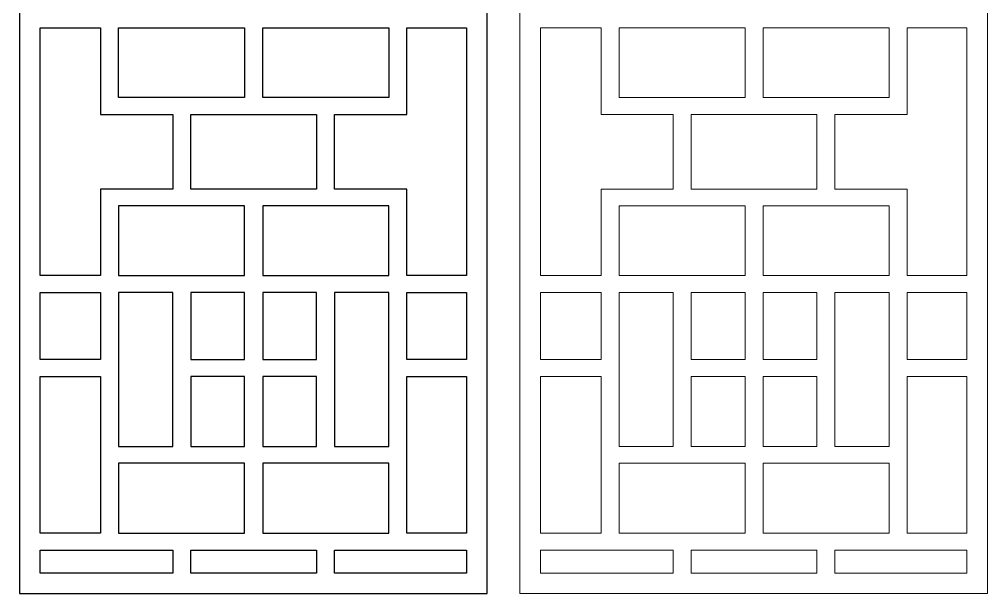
# Model space of a CAD drawing. Header units: centimetres. Extents: x -9.7 to 9.4, y -13.1 to 12.7.
# Drawn here: x -9.73 to 9.39, y -13.14 to -1.8 of the extents above; entities that cross this region are included whole.
import ezdxf

# ---------------------------------------------------------------- set-up
doc = ezdxf.new("R2010")
doc.units = ezdxf.units.CM
doc.header["$MEASUREMENT"] = 0
doc.layers.add('layer 1', color=7, linetype='Continuous')

msp = doc.modelspace()

# ---------------------------------------------------------------- linework, layer by layer
at = {"layer": 'layer 1', "color": 242}
for points, knots in [([(-9.72977, 12.74355), (-9.72977, 12.74355), (-0.49213, 12.74355), (-0.49213, 12.74355), (-0.49213, 12.74355), (-0.49213, 12.74355), (-0.49213, 12.60523), (-0.49213, 12.60523), (-0.49213, 12.60523), (-0.49213, 12.60523), (-0.49213, -12.88596), (-0.49213, -12.88596), (-0.49213, -12.88596), (-0.49213, -12.88596), (-0.49213, -13.14049), (-0.49213, -13.14049), (-0.49213, -13.14049), (-0.49213, -13.14049), (-9.72977, -13.14049), (-9.72977, -13.14049), (-9.72977, -13.14049), (-9.72977, -13.14049), (-9.72977, -12.88596), (-9.72977, -12.88596), (-9.72977, -12.88596), (-9.72977, -12.88596), (-9.72977, 12.60523), (-9.72977, 12.60523), (-9.72977, 12.60523), (-9.72977, 12.60523), (-9.72977, 12.74355), (-9.72977, 12.74355)], [0, 0, 0, 0, 0.11111111, 0.11111111, 0.11111111, 0.11111111, 0.22222222, 0.22222222, 0.22222222, 0.22222222, 0.33333333, 0.33333333, 0.33333333, 0.33333333, 0.44444444, 0.44444444, 0.44444444, 0.44444444, 0.55555556, 0.55555556, 0.55555556, 0.55555556, 0.66666667, 0.66666667, 0.66666667, 0.66666667, 0.77777778, 0.77777778, 0.77777778, 0.77777778, 1, 1, 1, 1]), ([(-9.32206, -6.85807), (-9.32206, -6.85807), (-8.12637, -6.85807), (-8.12637, -6.85807), (-8.12637, -6.85807), (-8.12637, -6.85807), (-8.12637, -5.14686), (-8.12637, -5.14686), (-8.12637, -5.14686), (-8.12637, -5.14686), (-7.89769, -5.14686), (-7.89769, -5.14686), (-7.89769, -5.14686), (-7.89769, -5.14686), (-7.76996, -5.14686), (-7.76996, -5.14686), (-7.76996, -5.14686), (-7.76996, -5.14686), (-6.69964, -5.14686), (-6.69964, -5.14686), (-6.69964, -5.14686), (-6.69964, -5.14686), (-6.69964, -3.67321), (-6.69964, -3.67321), (-6.69964, -3.67321), (-6.69964, -3.67321), (-7.76996, -3.67321), (-7.76996, -3.67321), (-7.76996, -3.67321), (-7.76996, -3.67321), (-7.89769, -3.67321), (-7.89769, -3.67321), (-7.89769, -3.67321), (-7.89769, -3.67321), (-8.12637, -3.67321), (-8.12637, -3.67321), (-8.12637, -3.67321), (-8.12637, -3.67321), (-8.12637, -1.96199), (-8.12637, -1.96199), (-8.12637, -1.96199), (-8.12637, -1.96199), (-9.32206, -1.96199), (-9.32206, -1.96199), (-9.32206, -1.96199), (-9.32206, -1.96199), (-9.32206, -6.85807), (-9.32206, -6.85807)], [0, 0, 0, 0, 0.07692308, 0.07692308, 0.07692308, 0.07692308, 0.15384615, 0.15384615, 0.15384615, 0.15384615, 0.23076923, 0.23076923, 0.23076923, 0.23076923, 0.30769231, 0.30769231, 0.30769231, 0.30769231, 0.38461538, 0.38461538, 0.38461538, 0.38461538, 0.46153846, 0.46153846, 0.46153846, 0.46153846, 0.53846154, 0.53846154, 0.53846154, 0.53846154, 0.61538462, 0.61538462, 0.61538462, 0.61538462, 0.69230769, 0.69230769, 0.69230769, 0.69230769, 0.76923077, 0.76923077, 0.76923077, 0.76923077, 0.84615385, 0.84615385, 0.84615385, 0.84615385, 1, 1, 1, 1]), ([(-5.28113, -3.34038), (-5.28113, -3.34038), (-5.28113, -1.96199), (-5.28113, -1.96199), (-5.28113, -1.96199), (-5.28113, -1.96199), (-7.76996, -1.96199), (-7.76996, -1.96199), (-7.76996, -1.96199), (-7.76996, -1.96199), (-7.76996, -3.34038), (-7.76996, -3.34038), (-7.76996, -3.34038), (-7.76996, -3.34038), (-5.28113, -3.34038), (-5.28113, -3.34038)], [0, 0, 0, 0, 0.2, 0.2, 0.2, 0.2, 0.4, 0.4, 0.4, 0.4, 0.6, 0.6, 0.6, 0.6, 1, 1, 1, 1]), ([(-2.43593, -3.34038), (-2.43593, -3.34038), (-2.43593, -1.96199), (-2.43593, -1.96199), (-2.43593, -1.96199), (-2.43593, -1.96199), (-4.92477, -1.96199), (-4.92477, -1.96199), (-4.92477, -1.96199), (-4.92477, -1.96199), (-4.92477, -3.34038), (-4.92477, -3.34038), (-4.92477, -3.34038), (-4.92477, -3.34038), (-2.43593, -3.34038), (-2.43593, -3.34038)], [0, 0, 0, 0, 0.2, 0.2, 0.2, 0.2, 0.4, 0.4, 0.4, 0.4, 0.6, 0.6, 0.6, 0.6, 1, 1, 1, 1]), ([(-0.89984, -1.96199), (-0.89984, -1.96199), (-2.07952, -1.96199), (-2.07952, -1.96199), (-2.07952, -1.96199), (-2.07952, -1.96199), (-2.07952, -3.67321), (-2.07952, -3.67321), (-2.07952, -3.67321), (-2.07952, -3.67321), (-2.13211, -3.67321), (-2.13211, -3.67321), (-2.13211, -3.67321), (-2.13211, -3.67321), (-2.43593, -3.67321), (-2.43593, -3.67321), (-2.43593, -3.67321), (-2.43593, -3.67321), (-3.5062, -3.67321), (-3.5062, -3.67321), (-3.5062, -3.67321), (-3.5062, -3.67321), (-3.5062, -5.14686), (-3.5062, -5.14686), (-3.5062, -5.14686), (-3.5062, -5.14686), (-2.43593, -5.14686), (-2.43593, -5.14686), (-2.43593, -5.14686), (-2.43593, -5.14686), (-2.13211, -5.14686), (-2.13211, -5.14686), (-2.13211, -5.14686), (-2.13211, -5.14686), (-2.07952, -5.14686), (-2.07952, -5.14686), (-2.07952, -5.14686), (-2.07952, -5.14686), (-2.07952, -6.85807), (-2.07952, -6.85807), (-2.07952, -6.85807), (-2.07952, -6.85807), (-0.89984, -6.85807), (-0.89984, -6.85807), (-0.89984, -6.85807), (-0.89984, -6.85807), (-0.89984, -1.96199), (-0.89984, -1.96199)], [0, 0, 0, 0, 0.07692308, 0.07692308, 0.07692308, 0.07692308, 0.15384615, 0.15384615, 0.15384615, 0.15384615, 0.23076923, 0.23076923, 0.23076923, 0.23076923, 0.30769231, 0.30769231, 0.30769231, 0.30769231, 0.38461538, 0.38461538, 0.38461538, 0.38461538, 0.46153846, 0.46153846, 0.46153846, 0.46153846, 0.53846154, 0.53846154, 0.53846154, 0.53846154, 0.61538462, 0.61538462, 0.61538462, 0.61538462, 0.69230769, 0.69230769, 0.69230769, 0.69230769, 0.76923077, 0.76923077, 0.76923077, 0.76923077, 0.84615385, 0.84615385, 0.84615385, 0.84615385, 1, 1, 1, 1]), ([(-3.86261, -5.14686), (-3.86261, -5.14686), (-3.86261, -3.67321), (-3.86261, -3.67321), (-3.86261, -3.67321), (-3.86261, -3.67321), (-4.92477, -3.67321), (-4.92477, -3.67321), (-4.92477, -3.67321), (-4.92477, -3.67321), (-5.28113, -3.67321), (-5.28113, -3.67321), (-5.28113, -3.67321), (-5.28113, -3.67321), (-6.34323, -3.67321), (-6.34323, -3.67321), (-6.34323, -3.67321), (-6.34323, -3.67321), (-6.34323, -5.14686), (-6.34323, -5.14686), (-6.34323, -5.14686), (-6.34323, -5.14686), (-5.28113, -5.14686), (-5.28113, -5.14686), (-5.28113, -5.14686), (-5.28113, -5.14686), (-4.92477, -5.14686), (-4.92477, -5.14686), (-4.92477, -5.14686), (-4.92477, -5.14686), (-3.86261, -5.14686), (-3.86261, -5.14686)], [0, 0, 0, 0, 0.11111111, 0.11111111, 0.11111111, 0.11111111, 0.22222222, 0.22222222, 0.22222222, 0.22222222, 0.33333333, 0.33333333, 0.33333333, 0.33333333, 0.44444444, 0.44444444, 0.44444444, 0.44444444, 0.55555556, 0.55555556, 0.55555556, 0.55555556, 0.66666667, 0.66666667, 0.66666667, 0.66666667, 0.77777778, 0.77777778, 0.77777778, 0.77777778, 1, 1, 1, 1]), ([(-5.28113, -5.47968), (-5.28113, -5.47968), (-5.28113, -6.85807), (-5.28113, -6.85807), (-5.28113, -6.85807), (-5.28113, -6.85807), (-7.76996, -6.85807), (-7.76996, -6.85807), (-7.76996, -6.85807), (-7.76996, -6.85807), (-7.76996, -5.47968), (-7.76996, -5.47968), (-7.76996, -5.47968), (-7.76996, -5.47968), (-5.28113, -5.47968), (-5.28113, -5.47968)], [0, 0, 0, 0, 0.2, 0.2, 0.2, 0.2, 0.4, 0.4, 0.4, 0.4, 0.6, 0.6, 0.6, 0.6, 1, 1, 1, 1]), ([(-2.43593, -5.47968), (-2.43593, -5.47968), (-2.43593, -6.85807), (-2.43593, -6.85807), (-2.43593, -6.85807), (-2.43593, -6.85807), (-4.92477, -6.85807), (-4.92477, -6.85807), (-4.92477, -6.85807), (-4.92477, -6.85807), (-4.92477, -5.47968), (-4.92477, -5.47968), (-4.92477, -5.47968), (-4.92477, -5.47968), (-2.43593, -5.47968), (-2.43593, -5.47968)], [0, 0, 0, 0, 0.2, 0.2, 0.2, 0.2, 0.4, 0.4, 0.4, 0.4, 0.6, 0.6, 0.6, 0.6, 1, 1, 1, 1]), ([(-9.32206, -8.51806), (-9.32206, -8.51806), (-8.12637, -8.51806), (-8.12637, -8.51806), (-8.12637, -8.51806), (-8.12637, -8.51806), (-8.12637, -7.1909), (-8.12637, -7.1909), (-8.12637, -7.1909), (-8.12637, -7.1909), (-9.32206, -7.1909), (-9.32206, -7.1909), (-9.32206, -7.1909), (-9.32206, -7.1909), (-9.32206, -8.51806), (-9.32206, -8.51806)], [0, 0, 0, 0, 0.2, 0.2, 0.2, 0.2, 0.4, 0.4, 0.4, 0.4, 0.6, 0.6, 0.6, 0.6, 1, 1, 1, 1]), ([(-6.69964, -10.23246), (-6.69964, -10.23246), (-7.76996, -10.23246), (-7.76996, -10.23246), (-7.76996, -10.23246), (-7.76996, -10.23246), (-7.76996, -7.1909), (-7.76996, -7.1909), (-7.76996, -7.1909), (-7.76996, -7.1909), (-6.69964, -7.1909), (-6.69964, -7.1909), (-6.69964, -7.1909), (-6.69964, -7.1909), (-6.69964, -10.23246), (-6.69964, -10.23246)], [0, 0, 0, 0, 0.2, 0.2, 0.2, 0.2, 0.4, 0.4, 0.4, 0.4, 0.6, 0.6, 0.6, 0.6, 1, 1, 1, 1]), ([(-5.28113, -8.51806), (-5.28113, -8.51806), (-6.34323, -8.51806), (-6.34323, -8.51806), (-6.34323, -8.51806), (-6.34323, -8.51806), (-6.34323, -7.1909), (-6.34323, -7.1909), (-6.34323, -7.1909), (-6.34323, -7.1909), (-5.28113, -7.1909), (-5.28113, -7.1909), (-5.28113, -7.1909), (-5.28113, -7.1909), (-5.28113, -8.51806), (-5.28113, -8.51806)], [0, 0, 0, 0, 0.2, 0.2, 0.2, 0.2, 0.4, 0.4, 0.4, 0.4, 0.6, 0.6, 0.6, 0.6, 1, 1, 1, 1]), ([(-3.86261, -8.51806), (-3.86261, -8.51806), (-4.92477, -8.51806), (-4.92477, -8.51806), (-4.92477, -8.51806), (-4.92477, -8.51806), (-4.92477, -7.1909), (-4.92477, -7.1909), (-4.92477, -7.1909), (-4.92477, -7.1909), (-3.86261, -7.1909), (-3.86261, -7.1909), (-3.86261, -7.1909), (-3.86261, -7.1909), (-3.86261, -8.51806), (-3.86261, -8.51806)], [0, 0, 0, 0, 0.2, 0.2, 0.2, 0.2, 0.4, 0.4, 0.4, 0.4, 0.6, 0.6, 0.6, 0.6, 1, 1, 1, 1]), ([(-2.43593, -10.23246), (-2.43593, -10.23246), (-3.5062, -10.23246), (-3.5062, -10.23246), (-3.5062, -10.23246), (-3.5062, -10.23246), (-3.5062, -7.1909), (-3.5062, -7.1909), (-3.5062, -7.1909), (-3.5062, -7.1909), (-2.43593, -7.1909), (-2.43593, -7.1909), (-2.43593, -7.1909), (-2.43593, -7.1909), (-2.43593, -10.23246), (-2.43593, -10.23246)], [0, 0, 0, 0, 0.2, 0.2, 0.2, 0.2, 0.4, 0.4, 0.4, 0.4, 0.6, 0.6, 0.6, 0.6, 1, 1, 1, 1]), ([(-0.89984, -7.1909), (-0.89984, -7.1909), (-2.07952, -7.1909), (-2.07952, -7.1909), (-2.07952, -7.1909), (-2.07952, -7.1909), (-2.07952, -8.51806), (-2.07952, -8.51806), (-2.07952, -8.51806), (-2.07952, -8.51806), (-0.89984, -8.51806), (-0.89984, -8.51806), (-0.89984, -8.51806), (-0.89984, -8.51806), (-0.89984, -7.1909), (-0.89984, -7.1909)], [0, 0, 0, 0, 0.2, 0.2, 0.2, 0.2, 0.4, 0.4, 0.4, 0.4, 0.6, 0.6, 0.6, 0.6, 1, 1, 1, 1]), ([(-9.32206, -11.9488), (-9.32206, -11.9488), (-8.12637, -11.9488), (-8.12637, -11.9488), (-8.12637, -11.9488), (-8.12637, -11.9488), (-8.12637, -8.85083), (-8.12637, -8.85083), (-8.12637, -8.85083), (-8.12637, -8.85083), (-9.32206, -8.85083), (-9.32206, -8.85083), (-9.32206, -8.85083), (-9.32206, -8.85083), (-9.32206, -11.9488), (-9.32206, -11.9488)], [0, 0, 0, 0, 0.2, 0.2, 0.2, 0.2, 0.4, 0.4, 0.4, 0.4, 0.6, 0.6, 0.6, 0.6, 1, 1, 1, 1]), ([(-5.28113, -10.23246), (-5.28113, -10.23246), (-6.34323, -10.23246), (-6.34323, -10.23246), (-6.34323, -10.23246), (-6.34323, -10.23246), (-6.34323, -8.85083), (-6.34323, -8.85083), (-6.34323, -8.85083), (-6.34323, -8.85083), (-5.28113, -8.85083), (-5.28113, -8.85083), (-5.28113, -8.85083), (-5.28113, -8.85083), (-5.28113, -10.23246), (-5.28113, -10.23246)], [0, 0, 0, 0, 0.2, 0.2, 0.2, 0.2, 0.4, 0.4, 0.4, 0.4, 0.6, 0.6, 0.6, 0.6, 1, 1, 1, 1]), ([(-3.86261, -10.23246), (-3.86261, -10.23246), (-4.92477, -10.23246), (-4.92477, -10.23246), (-4.92477, -10.23246), (-4.92477, -10.23246), (-4.92477, -8.85083), (-4.92477, -8.85083), (-4.92477, -8.85083), (-4.92477, -8.85083), (-3.86261, -8.85083), (-3.86261, -8.85083), (-3.86261, -8.85083), (-3.86261, -8.85083), (-3.86261, -10.23246), (-3.86261, -10.23246)], [0, 0, 0, 0, 0.2, 0.2, 0.2, 0.2, 0.4, 0.4, 0.4, 0.4, 0.6, 0.6, 0.6, 0.6, 1, 1, 1, 1]), ([(-0.89984, -8.85083), (-0.89984, -8.85083), (-2.07952, -8.85083), (-2.07952, -8.85083), (-2.07952, -8.85083), (-2.07952, -8.85083), (-2.07952, -11.9488), (-2.07952, -11.9488), (-2.07952, -11.9488), (-2.07952, -11.9488), (-0.89984, -11.9488), (-0.89984, -11.9488), (-0.89984, -11.9488), (-0.89984, -11.9488), (-0.89984, -8.85083), (-0.89984, -8.85083)], [0, 0, 0, 0, 0.2, 0.2, 0.2, 0.2, 0.4, 0.4, 0.4, 0.4, 0.6, 0.6, 0.6, 0.6, 1, 1, 1, 1]), ([(-7.76996, -10.56529), (-7.76996, -10.56529), (-5.28113, -10.56529), (-5.28113, -10.56529), (-5.28113, -10.56529), (-5.28113, -10.56529), (-5.28113, -11.9488), (-5.28113, -11.9488), (-5.28113, -11.9488), (-5.28113, -11.9488), (-7.76996, -11.9488), (-7.76996, -11.9488), (-7.76996, -11.9488), (-7.76996, -11.9488), (-7.76996, -10.56529), (-7.76996, -10.56529)], [0, 0, 0, 0, 0.2, 0.2, 0.2, 0.2, 0.4, 0.4, 0.4, 0.4, 0.6, 0.6, 0.6, 0.6, 1, 1, 1, 1]), ([(-4.92477, -10.56529), (-4.92477, -10.56529), (-2.43593, -10.56529), (-2.43593, -10.56529), (-2.43593, -10.56529), (-2.43593, -10.56529), (-2.43593, -11.9488), (-2.43593, -11.9488), (-2.43593, -11.9488), (-2.43593, -11.9488), (-4.92477, -11.9488), (-4.92477, -11.9488), (-4.92477, -11.9488), (-4.92477, -11.9488), (-4.92477, -10.56529), (-4.92477, -10.56529)], [0, 0, 0, 0, 0.2, 0.2, 0.2, 0.2, 0.4, 0.4, 0.4, 0.4, 0.6, 0.6, 0.6, 0.6, 1, 1, 1, 1]), ([(-6.69964, -12.73277), (-6.69964, -12.73277), (-6.69964, -12.28157), (-6.69964, -12.28157), (-6.69964, -12.28157), (-6.69964, -12.28157), (-9.32206, -12.28157), (-9.32206, -12.28157), (-9.32206, -12.28157), (-9.32206, -12.28157), (-9.32206, -12.73277), (-9.32206, -12.73277), (-9.32206, -12.73277), (-9.32206, -12.73277), (-6.69964, -12.73277), (-6.69964, -12.73277)], [0, 0, 0, 0, 0.2, 0.2, 0.2, 0.2, 0.4, 0.4, 0.4, 0.4, 0.6, 0.6, 0.6, 0.6, 1, 1, 1, 1]), ([(-3.86261, -12.73277), (-3.86261, -12.73277), (-3.86261, -12.28157), (-3.86261, -12.28157), (-3.86261, -12.28157), (-3.86261, -12.28157), (-6.34323, -12.28157), (-6.34323, -12.28157), (-6.34323, -12.28157), (-6.34323, -12.28157), (-6.34323, -12.73277), (-6.34323, -12.73277), (-6.34323, -12.73277), (-6.34323, -12.73277), (-3.86261, -12.73277), (-3.86261, -12.73277)], [0, 0, 0, 0, 0.2, 0.2, 0.2, 0.2, 0.4, 0.4, 0.4, 0.4, 0.6, 0.6, 0.6, 0.6, 1, 1, 1, 1]), ([(-0.89984, -12.28157), (-0.89984, -12.28157), (-3.5062, -12.28157), (-3.5062, -12.28157), (-3.5062, -12.28157), (-3.5062, -12.28157), (-3.5062, -12.73277), (-3.5062, -12.73277), (-3.5062, -12.73277), (-3.5062, -12.73277), (-0.89984, -12.73277), (-0.89984, -12.73277), (-0.89984, -12.73277), (-0.89984, -12.73277), (-0.89984, -12.28157), (-0.89984, -12.28157)], [0, 0, 0, 0, 0.2, 0.2, 0.2, 0.2, 0.4, 0.4, 0.4, 0.4, 0.6, 0.6, 0.6, 0.6, 1, 1, 1, 1])]:
    msp.add_open_spline(points, degree=3, knots=knots, dxfattribs=at)
at = {"layer": 'layer 1', "color": 177, "lineweight": 9}
for points, knots in [([(0.15175, 12.74355), (0.15175, 12.74355), (9.38939, 12.74355), (9.38939, 12.74355), (9.38939, 12.74355), (9.38939, 12.74355), (9.38939, 12.60523), (9.38939, 12.60523), (9.38939, 12.60523), (9.38939, 12.60523), (9.38939, -12.88596), (9.38939, -12.88596), (9.38939, -12.88596), (9.38939, -12.88596), (9.38939, -13.14049), (9.38939, -13.14049), (9.38939, -13.14049), (9.38939, -13.14049), (0.15175, -13.14049), (0.15175, -13.14049), (0.15175, -13.14049), (0.15175, -13.14049), (0.15175, -12.88596), (0.15175, -12.88596), (0.15175, -12.88596), (0.15175, -12.88596), (0.15175, 12.60523), (0.15175, 12.60523), (0.15175, 12.60523), (0.15175, 12.60523), (0.15175, 12.74355), (0.15175, 12.74355)], [0, 0, 0, 0, 0.11111111, 0.11111111, 0.11111111, 0.11111111, 0.22222222, 0.22222222, 0.22222222, 0.22222222, 0.33333333, 0.33333333, 0.33333333, 0.33333333, 0.44444444, 0.44444444, 0.44444444, 0.44444444, 0.55555556, 0.55555556, 0.55555556, 0.55555556, 0.66666667, 0.66666667, 0.66666667, 0.66666667, 0.77777778, 0.77777778, 0.77777778, 0.77777778, 1, 1, 1, 1]), ([(0.55946, -6.85807), (0.55946, -6.85807), (1.75515, -6.85807), (1.75515, -6.85807), (1.75515, -6.85807), (1.75515, -6.85807), (1.75515, -5.14686), (1.75515, -5.14686), (1.75515, -5.14686), (1.75515, -5.14686), (1.98383, -5.14686), (1.98383, -5.14686), (1.98383, -5.14686), (1.98383, -5.14686), (2.11156, -5.14686), (2.11156, -5.14686), (2.11156, -5.14686), (2.11156, -5.14686), (3.18188, -5.14686), (3.18188, -5.14686), (3.18188, -5.14686), (3.18188, -5.14686), (3.18188, -3.67321), (3.18188, -3.67321), (3.18188, -3.67321), (3.18188, -3.67321), (2.11156, -3.67321), (2.11156, -3.67321), (2.11156, -3.67321), (2.11156, -3.67321), (1.98383, -3.67321), (1.98383, -3.67321), (1.98383, -3.67321), (1.98383, -3.67321), (1.75515, -3.67321), (1.75515, -3.67321), (1.75515, -3.67321), (1.75515, -3.67321), (1.75515, -1.96199), (1.75515, -1.96199), (1.75515, -1.96199), (1.75515, -1.96199), (0.55946, -1.96199), (0.55946, -1.96199), (0.55946, -1.96199), (0.55946, -1.96199), (0.55946, -6.85807), (0.55946, -6.85807)], [0, 0, 0, 0, 0.07692308, 0.07692308, 0.07692308, 0.07692308, 0.15384615, 0.15384615, 0.15384615, 0.15384615, 0.23076923, 0.23076923, 0.23076923, 0.23076923, 0.30769231, 0.30769231, 0.30769231, 0.30769231, 0.38461538, 0.38461538, 0.38461538, 0.38461538, 0.46153846, 0.46153846, 0.46153846, 0.46153846, 0.53846154, 0.53846154, 0.53846154, 0.53846154, 0.61538462, 0.61538462, 0.61538462, 0.61538462, 0.69230769, 0.69230769, 0.69230769, 0.69230769, 0.76923077, 0.76923077, 0.76923077, 0.76923077, 0.84615385, 0.84615385, 0.84615385, 0.84615385, 1, 1, 1, 1]), ([(4.60039, -3.34038), (4.60039, -3.34038), (4.60039, -1.96199), (4.60039, -1.96199), (4.60039, -1.96199), (4.60039, -1.96199), (2.11156, -1.96199), (2.11156, -1.96199), (2.11156, -1.96199), (2.11156, -1.96199), (2.11156, -3.34038), (2.11156, -3.34038), (2.11156, -3.34038), (2.11156, -3.34038), (4.60039, -3.34038), (4.60039, -3.34038)], [0, 0, 0, 0, 0.2, 0.2, 0.2, 0.2, 0.4, 0.4, 0.4, 0.4, 0.6, 0.6, 0.6, 0.6, 1, 1, 1, 1]), ([(7.44559, -3.34038), (7.44559, -3.34038), (7.44559, -1.96199), (7.44559, -1.96199), (7.44559, -1.96199), (7.44559, -1.96199), (4.95675, -1.96199), (4.95675, -1.96199), (4.95675, -1.96199), (4.95675, -1.96199), (4.95675, -3.34038), (4.95675, -3.34038), (4.95675, -3.34038), (4.95675, -3.34038), (7.44559, -3.34038), (7.44559, -3.34038)], [0, 0, 0, 0, 0.2, 0.2, 0.2, 0.2, 0.4, 0.4, 0.4, 0.4, 0.6, 0.6, 0.6, 0.6, 1, 1, 1, 1]), ([(8.98168, -1.96199), (8.98168, -1.96199), (7.802, -1.96199), (7.802, -1.96199), (7.802, -1.96199), (7.802, -1.96199), (7.802, -3.67321), (7.802, -3.67321), (7.802, -3.67321), (7.802, -3.67321), (7.74941, -3.67321), (7.74941, -3.67321), (7.74941, -3.67321), (7.74941, -3.67321), (7.44559, -3.67321), (7.44559, -3.67321), (7.44559, -3.67321), (7.44559, -3.67321), (6.37532, -3.67321), (6.37532, -3.67321), (6.37532, -3.67321), (6.37532, -3.67321), (6.37532, -5.14686), (6.37532, -5.14686), (6.37532, -5.14686), (6.37532, -5.14686), (7.44559, -5.14686), (7.44559, -5.14686), (7.44559, -5.14686), (7.44559, -5.14686), (7.74941, -5.14686), (7.74941, -5.14686), (7.74941, -5.14686), (7.74941, -5.14686), (7.802, -5.14686), (7.802, -5.14686), (7.802, -5.14686), (7.802, -5.14686), (7.802, -6.85807), (7.802, -6.85807), (7.802, -6.85807), (7.802, -6.85807), (8.98168, -6.85807), (8.98168, -6.85807), (8.98168, -6.85807), (8.98168, -6.85807), (8.98168, -1.96199), (8.98168, -1.96199)], [0, 0, 0, 0, 0.07692308, 0.07692308, 0.07692308, 0.07692308, 0.15384615, 0.15384615, 0.15384615, 0.15384615, 0.23076923, 0.23076923, 0.23076923, 0.23076923, 0.30769231, 0.30769231, 0.30769231, 0.30769231, 0.38461538, 0.38461538, 0.38461538, 0.38461538, 0.46153846, 0.46153846, 0.46153846, 0.46153846, 0.53846154, 0.53846154, 0.53846154, 0.53846154, 0.61538462, 0.61538462, 0.61538462, 0.61538462, 0.69230769, 0.69230769, 0.69230769, 0.69230769, 0.76923077, 0.76923077, 0.76923077, 0.76923077, 0.84615385, 0.84615385, 0.84615385, 0.84615385, 1, 1, 1, 1]), ([(6.01891, -5.14686), (6.01891, -5.14686), (6.01891, -3.67321), (6.01891, -3.67321), (6.01891, -3.67321), (6.01891, -3.67321), (4.95675, -3.67321), (4.95675, -3.67321), (4.95675, -3.67321), (4.95675, -3.67321), (4.60039, -3.67321), (4.60039, -3.67321), (4.60039, -3.67321), (4.60039, -3.67321), (3.53829, -3.67321), (3.53829, -3.67321), (3.53829, -3.67321), (3.53829, -3.67321), (3.53829, -5.14686), (3.53829, -5.14686), (3.53829, -5.14686), (3.53829, -5.14686), (4.60039, -5.14686), (4.60039, -5.14686), (4.60039, -5.14686), (4.60039, -5.14686), (4.95675, -5.14686), (4.95675, -5.14686), (4.95675, -5.14686), (4.95675, -5.14686), (6.01891, -5.14686), (6.01891, -5.14686)], [0, 0, 0, 0, 0.11111111, 0.11111111, 0.11111111, 0.11111111, 0.22222222, 0.22222222, 0.22222222, 0.22222222, 0.33333333, 0.33333333, 0.33333333, 0.33333333, 0.44444444, 0.44444444, 0.44444444, 0.44444444, 0.55555556, 0.55555556, 0.55555556, 0.55555556, 0.66666667, 0.66666667, 0.66666667, 0.66666667, 0.77777778, 0.77777778, 0.77777778, 0.77777778, 1, 1, 1, 1]), ([(4.60039, -5.47968), (4.60039, -5.47968), (4.60039, -6.85807), (4.60039, -6.85807), (4.60039, -6.85807), (4.60039, -6.85807), (2.11156, -6.85807), (2.11156, -6.85807), (2.11156, -6.85807), (2.11156, -6.85807), (2.11156, -5.47968), (2.11156, -5.47968), (2.11156, -5.47968), (2.11156, -5.47968), (4.60039, -5.47968), (4.60039, -5.47968)], [0, 0, 0, 0, 0.2, 0.2, 0.2, 0.2, 0.4, 0.4, 0.4, 0.4, 0.6, 0.6, 0.6, 0.6, 1, 1, 1, 1]), ([(7.44559, -5.47968), (7.44559, -5.47968), (7.44559, -6.85807), (7.44559, -6.85807), (7.44559, -6.85807), (7.44559, -6.85807), (4.95675, -6.85807), (4.95675, -6.85807), (4.95675, -6.85807), (4.95675, -6.85807), (4.95675, -5.47968), (4.95675, -5.47968), (4.95675, -5.47968), (4.95675, -5.47968), (7.44559, -5.47968), (7.44559, -5.47968)], [0, 0, 0, 0, 0.2, 0.2, 0.2, 0.2, 0.4, 0.4, 0.4, 0.4, 0.6, 0.6, 0.6, 0.6, 1, 1, 1, 1]), ([(0.55946, -8.51806), (0.55946, -8.51806), (1.75515, -8.51806), (1.75515, -8.51806), (1.75515, -8.51806), (1.75515, -8.51806), (1.75515, -7.1909), (1.75515, -7.1909), (1.75515, -7.1909), (1.75515, -7.1909), (0.55946, -7.1909), (0.55946, -7.1909), (0.55946, -7.1909), (0.55946, -7.1909), (0.55946, -8.51806), (0.55946, -8.51806)], [0, 0, 0, 0, 0.2, 0.2, 0.2, 0.2, 0.4, 0.4, 0.4, 0.4, 0.6, 0.6, 0.6, 0.6, 1, 1, 1, 1]), ([(3.18188, -10.23246), (3.18188, -10.23246), (2.11156, -10.23246), (2.11156, -10.23246), (2.11156, -10.23246), (2.11156, -10.23246), (2.11156, -7.1909), (2.11156, -7.1909), (2.11156, -7.1909), (2.11156, -7.1909), (3.18188, -7.1909), (3.18188, -7.1909), (3.18188, -7.1909), (3.18188, -7.1909), (3.18188, -10.23246), (3.18188, -10.23246)], [0, 0, 0, 0, 0.2, 0.2, 0.2, 0.2, 0.4, 0.4, 0.4, 0.4, 0.6, 0.6, 0.6, 0.6, 1, 1, 1, 1]), ([(4.60039, -8.51806), (4.60039, -8.51806), (3.53829, -8.51806), (3.53829, -8.51806), (3.53829, -8.51806), (3.53829, -8.51806), (3.53829, -7.1909), (3.53829, -7.1909), (3.53829, -7.1909), (3.53829, -7.1909), (4.60039, -7.1909), (4.60039, -7.1909), (4.60039, -7.1909), (4.60039, -7.1909), (4.60039, -8.51806), (4.60039, -8.51806)], [0, 0, 0, 0, 0.2, 0.2, 0.2, 0.2, 0.4, 0.4, 0.4, 0.4, 0.6, 0.6, 0.6, 0.6, 1, 1, 1, 1]), ([(6.01891, -8.51806), (6.01891, -8.51806), (4.95675, -8.51806), (4.95675, -8.51806), (4.95675, -8.51806), (4.95675, -8.51806), (4.95675, -7.1909), (4.95675, -7.1909), (4.95675, -7.1909), (4.95675, -7.1909), (6.01891, -7.1909), (6.01891, -7.1909), (6.01891, -7.1909), (6.01891, -7.1909), (6.01891, -8.51806), (6.01891, -8.51806)], [0, 0, 0, 0, 0.2, 0.2, 0.2, 0.2, 0.4, 0.4, 0.4, 0.4, 0.6, 0.6, 0.6, 0.6, 1, 1, 1, 1]), ([(7.44559, -10.23246), (7.44559, -10.23246), (6.37532, -10.23246), (6.37532, -10.23246), (6.37532, -10.23246), (6.37532, -10.23246), (6.37532, -7.1909), (6.37532, -7.1909), (6.37532, -7.1909), (6.37532, -7.1909), (7.44559, -7.1909), (7.44559, -7.1909), (7.44559, -7.1909), (7.44559, -7.1909), (7.44559, -10.23246), (7.44559, -10.23246)], [0, 0, 0, 0, 0.2, 0.2, 0.2, 0.2, 0.4, 0.4, 0.4, 0.4, 0.6, 0.6, 0.6, 0.6, 1, 1, 1, 1]), ([(8.98168, -7.1909), (8.98168, -7.1909), (7.802, -7.1909), (7.802, -7.1909), (7.802, -7.1909), (7.802, -7.1909), (7.802, -8.51806), (7.802, -8.51806), (7.802, -8.51806), (7.802, -8.51806), (8.98168, -8.51806), (8.98168, -8.51806), (8.98168, -8.51806), (8.98168, -8.51806), (8.98168, -7.1909), (8.98168, -7.1909)], [0, 0, 0, 0, 0.2, 0.2, 0.2, 0.2, 0.4, 0.4, 0.4, 0.4, 0.6, 0.6, 0.6, 0.6, 1, 1, 1, 1]), ([(0.55946, -11.9488), (0.55946, -11.9488), (1.75515, -11.9488), (1.75515, -11.9488), (1.75515, -11.9488), (1.75515, -11.9488), (1.75515, -8.85083), (1.75515, -8.85083), (1.75515, -8.85083), (1.75515, -8.85083), (0.55946, -8.85083), (0.55946, -8.85083), (0.55946, -8.85083), (0.55946, -8.85083), (0.55946, -11.9488), (0.55946, -11.9488)], [0, 0, 0, 0, 0.2, 0.2, 0.2, 0.2, 0.4, 0.4, 0.4, 0.4, 0.6, 0.6, 0.6, 0.6, 1, 1, 1, 1]), ([(4.60039, -10.23246), (4.60039, -10.23246), (3.53829, -10.23246), (3.53829, -10.23246), (3.53829, -10.23246), (3.53829, -10.23246), (3.53829, -8.85083), (3.53829, -8.85083), (3.53829, -8.85083), (3.53829, -8.85083), (4.60039, -8.85083), (4.60039, -8.85083), (4.60039, -8.85083), (4.60039, -8.85083), (4.60039, -10.23246), (4.60039, -10.23246)], [0, 0, 0, 0, 0.2, 0.2, 0.2, 0.2, 0.4, 0.4, 0.4, 0.4, 0.6, 0.6, 0.6, 0.6, 1, 1, 1, 1]), ([(6.01891, -10.23246), (6.01891, -10.23246), (4.95675, -10.23246), (4.95675, -10.23246), (4.95675, -10.23246), (4.95675, -10.23246), (4.95675, -8.85083), (4.95675, -8.85083), (4.95675, -8.85083), (4.95675, -8.85083), (6.01891, -8.85083), (6.01891, -8.85083), (6.01891, -8.85083), (6.01891, -8.85083), (6.01891, -10.23246), (6.01891, -10.23246)], [0, 0, 0, 0, 0.2, 0.2, 0.2, 0.2, 0.4, 0.4, 0.4, 0.4, 0.6, 0.6, 0.6, 0.6, 1, 1, 1, 1]), ([(8.98168, -8.85083), (8.98168, -8.85083), (7.802, -8.85083), (7.802, -8.85083), (7.802, -8.85083), (7.802, -8.85083), (7.802, -11.9488), (7.802, -11.9488), (7.802, -11.9488), (7.802, -11.9488), (8.98168, -11.9488), (8.98168, -11.9488), (8.98168, -11.9488), (8.98168, -11.9488), (8.98168, -8.85083), (8.98168, -8.85083)], [0, 0, 0, 0, 0.2, 0.2, 0.2, 0.2, 0.4, 0.4, 0.4, 0.4, 0.6, 0.6, 0.6, 0.6, 1, 1, 1, 1]), ([(2.11156, -10.56529), (2.11156, -10.56529), (4.60039, -10.56529), (4.60039, -10.56529), (4.60039, -10.56529), (4.60039, -10.56529), (4.60039, -11.9488), (4.60039, -11.9488), (4.60039, -11.9488), (4.60039, -11.9488), (2.11156, -11.9488), (2.11156, -11.9488), (2.11156, -11.9488), (2.11156, -11.9488), (2.11156, -10.56529), (2.11156, -10.56529)], [0, 0, 0, 0, 0.2, 0.2, 0.2, 0.2, 0.4, 0.4, 0.4, 0.4, 0.6, 0.6, 0.6, 0.6, 1, 1, 1, 1]), ([(4.95675, -10.56529), (4.95675, -10.56529), (7.44559, -10.56529), (7.44559, -10.56529), (7.44559, -10.56529), (7.44559, -10.56529), (7.44559, -11.9488), (7.44559, -11.9488), (7.44559, -11.9488), (7.44559, -11.9488), (4.95675, -11.9488), (4.95675, -11.9488), (4.95675, -11.9488), (4.95675, -11.9488), (4.95675, -10.56529), (4.95675, -10.56529)], [0, 0, 0, 0, 0.2, 0.2, 0.2, 0.2, 0.4, 0.4, 0.4, 0.4, 0.6, 0.6, 0.6, 0.6, 1, 1, 1, 1]), ([(3.18188, -12.73277), (3.18188, -12.73277), (3.18188, -12.28157), (3.18188, -12.28157), (3.18188, -12.28157), (3.18188, -12.28157), (0.55946, -12.28157), (0.55946, -12.28157), (0.55946, -12.28157), (0.55946, -12.28157), (0.55946, -12.73277), (0.55946, -12.73277), (0.55946, -12.73277), (0.55946, -12.73277), (3.18188, -12.73277), (3.18188, -12.73277)], [0, 0, 0, 0, 0.2, 0.2, 0.2, 0.2, 0.4, 0.4, 0.4, 0.4, 0.6, 0.6, 0.6, 0.6, 1, 1, 1, 1]), ([(6.01891, -12.73277), (6.01891, -12.73277), (6.01891, -12.28157), (6.01891, -12.28157), (6.01891, -12.28157), (6.01891, -12.28157), (3.53829, -12.28157), (3.53829, -12.28157), (3.53829, -12.28157), (3.53829, -12.28157), (3.53829, -12.73277), (3.53829, -12.73277), (3.53829, -12.73277), (3.53829, -12.73277), (6.01891, -12.73277), (6.01891, -12.73277)], [0, 0, 0, 0, 0.2, 0.2, 0.2, 0.2, 0.4, 0.4, 0.4, 0.4, 0.6, 0.6, 0.6, 0.6, 1, 1, 1, 1]), ([(8.98168, -12.28157), (8.98168, -12.28157), (6.37532, -12.28157), (6.37532, -12.28157), (6.37532, -12.28157), (6.37532, -12.28157), (6.37532, -12.73277), (6.37532, -12.73277), (6.37532, -12.73277), (6.37532, -12.73277), (8.98168, -12.73277), (8.98168, -12.73277), (8.98168, -12.73277), (8.98168, -12.73277), (8.98168, -12.28157), (8.98168, -12.28157)], [0, 0, 0, 0, 0.2, 0.2, 0.2, 0.2, 0.4, 0.4, 0.4, 0.4, 0.6, 0.6, 0.6, 0.6, 1, 1, 1, 1])]:
    msp.add_open_spline(points, degree=3, knots=knots, dxfattribs=at)

doc.saveas('drawing.dxf')
